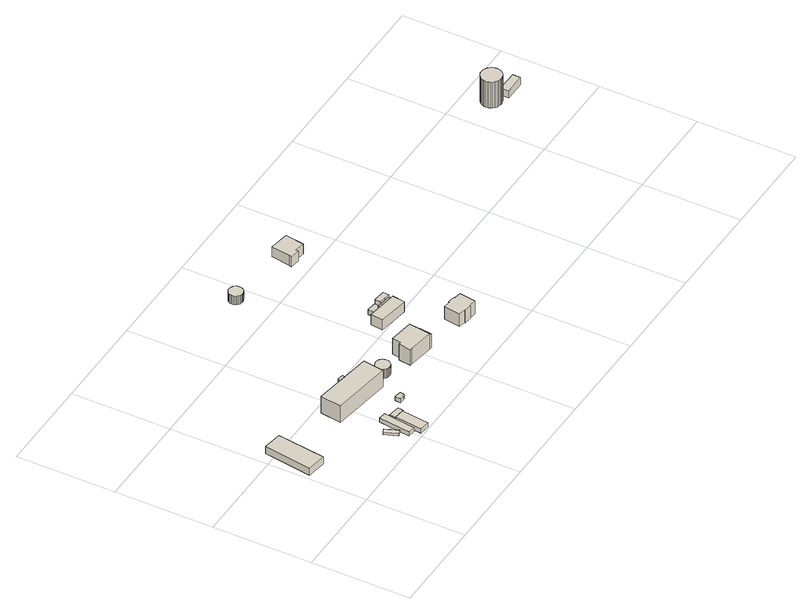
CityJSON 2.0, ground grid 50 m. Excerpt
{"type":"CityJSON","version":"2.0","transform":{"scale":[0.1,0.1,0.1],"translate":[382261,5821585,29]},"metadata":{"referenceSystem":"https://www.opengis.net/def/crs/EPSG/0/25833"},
"CityObjects":{
"building1":{"type":"Building","attributes":{"Gemeindeschluessel":"11000005","BezugspunktDach":"2200","function":"31001_2143","measuredHeight":3.91,"storeysAboveGround":1},"address":[{"country":"Germany","locality":"Berlin","thoroughfareNumber":"35 (43)","thoroughfareName":"Motardstraße"}],"geometry":[{"type":"Solid","lod":"1","boundaries":[[[[0,1,2,3,4]],[[5,6,7,8,9]],[[5,9,4,3]],[[6,5,3,2]],[[7,6,2,1]],[[8,7,1,0]],[[9,8,0,4]]]]}]},
"building2":{"type":"Building","attributes":{"Gemeindeschluessel":"11000005","BezugspunktDach":"2200","function":"31001_2510","measuredHeight":1.36,"storeysAboveGround":1},"address":[{"country":"Germany","locality":"Berlin","thoroughfareNumber":"35 (51)","thoroughfareName":"Motardstraße"}],"geometry":[{"type":"Solid","lod":"1","boundaries":[[[[10,11,12,13]],[[14,15,16,17]],[[14,17,13,12]],[[15,14,12,11]],[[16,15,11,10]],[[17,16,10,13]]]]}]},
"building3":{"type":"Building","attributes":{"Gemeindeschluessel":"11000005","BezugspunktDach":"2200","function":"31001_2741","measuredHeight":2.61,"storeysAboveGround":1},"address":[{"country":"Germany","locality":"Berlin","thoroughfareNumber":"35 (48)","thoroughfareName":"Motardstraße"}],"geometry":[{"type":"Solid","lod":"1","boundaries":[[[[18,19,20,21,22]],[[23,24,25,26,27]],[[23,27,22,21]],[[24,23,21,20]],[[25,24,20,19]],[[26,25,19,18]],[[27,26,18,22]]]]}]},
"building4":{"type":"Building","attributes":{"Gemeindeschluessel":"11000005","BezugspunktDach":"2200","function":"31001_2741","measuredHeight":2.88,"storeysAboveGround":1},"address":[{"country":"Germany","locality":"Berlin","thoroughfareNumber":"35 (50)","thoroughfareName":"Motardstraße"}],"geometry":[{"type":"Solid","lod":"1","boundaries":[[[[28,29,30,31,32]],[[33,34,35,36,37]],[[33,37,32,31]],[[34,33,31,30]],[[35,34,30,29]],[[36,35,29,28]],[[37,36,28,32]]]]}]},
"building5":{"type":"Building","attributes":{"Gemeindeschluessel":"11000005","BezugspunktDach":"2200","function":"31001_2741","measuredHeight":2.87,"storeysAboveGround":1},"address":[{"country":"Germany","locality":"Berlin","thoroughfareNumber":"35 (49)","thoroughfareName":"Motardstraße"}],"geometry":[{"type":"Solid","lod":"1","boundaries":[[[[31,29,38,39,40,41,42,43]],[[44,45,46,47,48,35,33,49]],[[44,49,43,42]],[[45,44,42,41]],[[46,45,41,40]],[[47,46,40,39]],[[48,47,39,38]],[[35,48,38,29]],[[33,35,29,31]],[[49,33,31,43]]]]}]},
"building6":{"type":"Building","attributes":{"Gemeindeschluessel":"11000005","BezugspunktDach":"2200","function":"31001_1010","measuredHeight":11.1,"storeysAboveGround":2},"address":[{"country":"Germany","locality":"Berlin","thoroughfareNumber":"95 (5)","thoroughfareName":"Rohrdamm"}],"geometry":[{"type":"Solid","lod":"1","boundaries":[[[[50,51,52,53]],[[54,55,56,57]],[[54,57,53,52]],[[55,54,52,51]],[[56,55,51,50]],[[57,56,50,53]]]]}]},
"building7":{"type":"Building","attributes":{"Gemeindeschluessel":"11000005","BezugspunktDach":"2200","function":"51009_1610","measuredHeight":9.35,"storeysAboveGround":0},"address":[{"country":"Germany","locality":"Berlin"}],"geometry":[{"type":"Solid","lod":"1","boundaries":[[[[58,59,60,61]],[[62,63,64,65]],[[62,65,61,60]],[[63,62,60,59]],[[64,63,59,58]],[[65,64,58,61]]]]}]},
"building8":{"type":"Building","attributes":{"Gemeindeschluessel":"11000005","BezugspunktDach":"2200","function":"31001_2143","measuredHeight":2.3,"storeysAboveGround":1},"address":[{"country":"Germany","locality":"Berlin","thoroughfareNumber":"35 (52)","thoroughfareName":"Motardstraße"}],"geometry":[{"type":"Solid","lod":"1","boundaries":[[[[66,67,68,69,70,71,72,73]],[[74,75,76,77,78,79,80,81]],[[74,81,73,72]],[[75,74,72,71]],[[76,75,71,70]],[[77,76,70,69]],[[78,77,69,68]],[[79,78,68,67]],[[80,79,67,66]],[[81,80,66,73]]]]}]},
"building9":{"type":"Building","attributes":{"Gemeindeschluessel":"11000005","BezugspunktDach":"2200","function":"31001_2510","measuredHeight":5.12,"storeysAboveGround":1},"address":[{"country":"Germany","locality":"Berlin","thoroughfareNumber":"95 (4)","thoroughfareName":"Rohrdamm"}],"geometry":[{"type":"Solid","lod":"1","boundaries":[[[[82,83,84,85,86,87,88,89,90,91,92,93,94,95,96,97,98,99,100,101,102,103,104,105,106,107,108,109,110,111,112,113,114,115,116]],[[117,118,119,120,121,122,123,124,125,126,127,128,129,130,131,132,133,134,135,136,137,138,139,140,141,142,143,144,145,146,147,148,149,150,151]],[[117,151,116,115]],[[118,117,115,114]],[[119,118,114,113]],[[120,119,113,112]],[[121,120,112,111]],[[122,121,111,110]],[[123,122,110,109]],[[124,123,109,108]],[[125,124,108,107]],[[126,125,107,106]],[[127,126,106,105]],[[128,127,105,104]],[[129,128,104,103]],[[130,129,103,102]],[[131,130,102,101]],[[132,131,101,100]],[[133,132,100,99]],[[134,133,99,98]],[[135,134,98,97]],[[136,135,97,96]],[[137,136,96,95]],[[138,137,95,94]],[[139,138,94,93]],[[140,139,93,92]],[[141,140,92,91]],[[142,141,91,90]],[[143,142,90,89]],[[144,143,89,88]],[[145,144,88,87]],[[146,145,87,86]],[[147,146,86,85]],[[148,147,85,84]],[[149,148,84,83]],[[150,149,83,82]],[[151,150,82,116]]]]}]},
"building10":{"type":"Building","attributes":{"Gemeindeschluessel":"11000005","function":"31001_1010"},"address":[{"country":"Germany","locality":"Berlin","thoroughfareNumber":"95 (3)","thoroughfareName":"Rohrdamm"}],"children":["building10-1","building10-2"]},
"building10-1":{"type":"BuildingPart","attributes":{"BezugspunktDach":"2200","measuredHeight":11.62,"storeysAboveGround":2},"parents":["building10"],"geometry":[{"type":"Solid","lod":"1","boundaries":[[[[152,153,154,155,156,157,158,159]],[[160,161,162,163,164,165,166,167]],[[160,167,159,158]],[[161,160,158,157]],[[162,161,157,156]],[[163,162,156,155]],[[164,163,155,154]],[[165,168,169,164,154,153]],[[166,165,153,152]],[[167,166,152,159]],[[164,169,168,165]]]]}]},
"building10-2":{"type":"BuildingPart","attributes":{"BezugspunktDach":"2200","measuredHeight":7.79,"storeysAboveGround":2},"parents":["building10"],"geometry":[{"type":"Solid","lod":"1","boundaries":[[[[170,171,169,168]],[[164,172,173,165]],[[172,164,169,171]],[[173,172,171,170]],[[165,173,170,168]],[[164,165,168,169]]]]}]},
"building11":{"type":"Building","attributes":{"Gemeindeschluessel":"11000005","BezugspunktDach":"2200","function":"31001_2510","measuredHeight":4.83,"storeysAboveGround":1},"address":[{"country":"Germany","locality":"Berlin","thoroughfareNumber":"35 (40)","thoroughfareName":"Motardstraße"}],"geometry":[{"type":"Solid","lod":"1","boundaries":[[[[174,175,176,177,178,179,180,181,182,183,184,185,186,187,188,189,190,191,192,193,194,195,196,197,198,199,200,201,202,203,204,205,206,207]],[[208,209,210,211,212,213,214,215,216,217,218,219,220,221,222,223,224,225,226,227,228,229,230,231,232,233,234,235,236,237,238,239,240,241]],[[208,241,207,206]],[[209,208,206,205]],[[210,209,205,204]],[[211,210,204,203]],[[212,211,203,202]],[[213,212,202,201]],[[214,213,201,200]],[[215,214,200,199]],[[216,215,199,198]],[[217,216,198,197]],[[218,217,197,196]],[[219,218,196,195]],[[220,219,195,194]],[[221,220,194,193]],[[222,221,193,192]],[[223,222,192,191]],[[224,223,191,190]],[[225,224,190,189]],[[226,225,189,188]],[[227,226,188,187]],[[228,227,187,186]],[[229,228,186,185]],[[230,229,185,184]],[[231,230,184,183]],[[232,231,183,182]],[[233,232,182,181]],[[234,233,181,180]],[[235,234,180,179]],[[236,235,179,178]],[[237,236,178,177]],[[238,237,177,176]],[[239,238,176,175]],[[240,239,175,174]],[[241,240,174,207]]]]}]},
"building12":{"type":"Building","attributes":{"Gemeindeschluessel":"11000005","function":"31001_1010"},"address":[{"country":"Germany","locality":"Berlin","thoroughfareNumber":"95","thoroughfareName":"Rohrdamm"}],"children":["building12-1","building12-2","building12-3"]},
"building12-1":{"type":"BuildingPart","attributes":{"BezugspunktDach":"2200","measuredHeight":7.32,"storeysAboveGround":1},"parents":["building12"],"geometry":[{"type":"Solid","lod":"1","boundaries":[[[[242,243,244,245,246]],[[247,248,249,250,251]],[[247,251,246,245]],[[248,247,245,244]],[[249,252,253,248,244,243]],[[250,249,243,242]],[[251,250,242,246]],[[248,253,252,249]]]]}]},
"building12-2":{"type":"BuildingPart","attributes":{"BezugspunktDach":"2200","measuredHeight":4.29,"storeysAboveGround":1},"parents":["building12"],"geometry":[{"type":"MultiSurface","lod":"1","boundaries":[[[252,254,255,256,253]],[[257,258,259,249,248]],[[257,248,253,256]],[[258,257,256,255]],[[249,259,254,252]],[[260,259,261,262,263,254]],[[258,264,255,263,262,265]],[[248,249,252,253,266]]]}]},
"building12-3":{"type":"BuildingPart","attributes":{"BezugspunktDach":"2200","measuredHeight":6.8,"storeysAboveGround":1},"parents":["building12"],"geometry":[{"type":"MultiSurface","lod":"1","boundaries":[[[267,268,269,270,271,272]],[[273,274,275,259,262,258]],[[273,258,272,271]],[[274,273,271,270]],[[275,274,270,269]],[[259,275,269,268]],[[263,254,268,267]],[[255,263,262,267,272]],[[262,259,254,263]],[[276,258,262,263,255]]]}]},
"building13":{"type":"Building","attributes":{"Gemeindeschluessel":"11000005","BezugspunktDach":"2200","function":"51009_1610","measuredHeight":2.89,"storeysAboveGround":0},"address":[{"country":"Germany","locality":"Berlin"}],"geometry":[{"type":"Solid","lod":"1","boundaries":[[[[277,278,279,280,281,282,283]],[[284,285,273,258,257,248,286]],[[284,286,283,282]],[[285,284,282,281]],[[273,285,281,280]],[[258,273,280,279]],[[257,258,279,278]],[[248,257,278,277]],[[286,248,277,283]]]]}]},
"building14":{"type":"Building","attributes":{"Gemeindeschluessel":"11000005","BezugspunktDach":"2200","function":"31001_1010","measuredHeight":9.79,"storeysAboveGround":1},"address":[{"country":"Germany","locality":"Berlin","thoroughfareNumber":"95 (2)","thoroughfareName":"Rohrdamm"}],"geometry":[{"type":"Solid","lod":"1","boundaries":[[[[287,288,289,290,291,292,293,294,295,296,297,298]],[[299,300,301,302,303,304,305,306,307,308,309,310]],[[299,310,298,297]],[[300,299,297,296]],[[301,300,296,295]],[[302,301,295,294]],[[303,302,294,293]],[[304,303,293,292]],[[305,304,292,291]],[[306,305,291,290]],[[307,306,290,289]],[[308,307,289,288]],[[309,308,288,287]],[[310,309,287,298]]]]}]},
"building15":{"type":"Building","attributes":{"Gemeindeschluessel":"11000005","BezugspunktDach":"2200","function":"31001_1010","measuredHeight":8.12,"storeysAboveGround":1},"address":[{"country":"Germany","locality":"Berlin","thoroughfareNumber":"95 (1)","thoroughfareName":"Rohrdamm"}],"geometry":[{"type":"Solid","lod":"1","boundaries":[[[[311,312,313,314,315,316,317]],[[318,319,320,321,322,323,324]],[[318,324,317,316]],[[319,318,316,315]],[[320,319,315,314]],[[321,320,314,313]],[[322,321,313,312]],[[323,322,312,311]],[[324,323,311,317]]]]}]},
"building16":{"type":"Building","attributes":{"Gemeindeschluessel":"11000005","BezugspunktDach":"2200","function":"31001_2513","measuredHeight":14.83,"storeysAboveGround":4},"address":[{"country":"Germany","locality":"Berlin","thoroughfareNumber":"31 (1)","thoroughfareName":"Wohlrabedamm"}],"geometry":[{"type":"Solid","lod":"1","boundaries":[[[[325,326,327,328,329,330,331,332,333,334,335,336,337,338,339,340,341,342,343,344,345,346,347,348,349,350,351,352,353,354,355,356,357,358,359,360,361,362,363,364]],[[365,366,367,368,369,370,371,372,373,374,375,376,377,378,379,380,381,382,383,384,385,386,387,388,389,390,391,392,393,394,395,396,397,398,399,400,401,402,403,404]],[[365,404,364,363]],[[366,365,363,362]],[[367,366,362,361]],[[368,367,361,360]],[[369,368,360,359]],[[370,369,359,358]],[[371,370,358,357]],[[372,371,357,356]],[[373,372,356,355]],[[374,373,355,354]],[[375,374,354,353]],[[376,375,353,352]],[[377,376,352,351]],[[378,377,351,350]],[[379,378,350,349]],[[380,379,349,348]],[[381,380,348,347]],[[382,381,347,346]],[[383,382,346,345]],[[384,383,345,344]],[[385,384,344,343]],[[386,385,343,342]],[[387,386,342,341]],[[388,387,341,340]],[[389,388,340,339]],[[390,389,339,338]],[[391,390,338,337]],[[392,391,337,336]],[[393,392,336,335]],[[394,393,335,334]],[[395,394,334,333]],[[396,395,333,332]],[[397,396,332,331]],[[398,397,331,330]],[[399,398,330,329]],[[400,399,329,328]],[[401,400,328,327]],[[402,401,327,326]],[[403,402,326,325]],[[404,403,325,364]]]]}]},
"building17":{"type":"Building","attributes":{"Gemeindeschluessel":"11000005","BezugspunktDach":"2200","function":"31001_2200","measuredHeight":4.17,"storeysAboveGround":1},"address":[{"country":"Germany","locality":"Berlin","thoroughfareNumber":"31 (2)","thoroughfareName":"Wohlrabedamm"}],"geometry":[{"type":"Solid","lod":"1","boundaries":[[[[405,406,407,408]],[[409,410,411,412]],[[409,412,408,407]],[[410,409,407,406]],[[411,410,406,405]],[[412,411,405,408]]]]}]}
},
"vertices":[
[109,281,63],[112,303,63],[143,527,63],[46,541,63],[9,295,63],[46,541,24],[143,527,24],[112,303,24],[109,281,24],[9,295,24],
[453,89,26],[476,98,26],[447,166,26],[426,157,26],[447,166,13],[476,98,13],[453,89,13],[426,157,13],
[515,48,32],[537,210,32],[518,212,32],[499,215,32],[477,54,32],[499,215,9],[518,212,9],[537,210,9],[515,48,9],[477,54,9],
[573,9,34],[590,148,34],[563,151,34],[537,154,34],[520,15,34],[537,154,9],[563,151,9],[590,148,9],[573,9,9],[520,15,9],
[594,147,34],[596,162,34],[598,177,34],[538,185,34],[536,170,34],[534,155,34],[536,170,9],[538,185,9],[598,177,9],[596,162,9],[594,147,9],[534,155,9],
[695,306,126],[711,413,126],[404,459,126],[388,350,126],[404,459,31],[711,413,31],[695,306,31],[388,350,31],
[574,433,126],[577,448,126],[546,453,126],[543,438,126],[546,453,32],[577,448,32],[574,433,32],[543,438,32],
[680,195,34],[681,198,34],[693,197,34],[696,218,34],[697,220,34],[694,221,34],[661,226,34],[657,198,34],[661,226,11],[694,221,11],[697,220,11],[696,218,11],[693,197,11],[681,198,11],[680,195,11],[657,198,11],
[740,350,83],[742,344,83],[744,338,83],[747,332,83],[752,328,83],[757,324,83],[762,321,83],[768,319,83],[775,318,83],[781,318,83],[788,320,83],[794,322,83],[799,326,83],[803,331,83],[807,336,83],[810,342,83],[812,348,83],[812,354,83],[811,361,83],[809,367,83],[807,373,83],[803,378,83],[798,382,83],[792,386,83],[786,388,83],[780,390,83],[774,390,83],[767,389,83],[761,387,83],[756,383,83],[751,379,83],[747,374,83],[743,369,83],[741,363,83],[740,357,83],[741,363,32],[743,369,32],[747,374,32],[751,379,32],[756,383,32],[761,387,32],[767,389,32],[774,390,32],[780,390,32],[786,388,32],[792,386,32],[798,382,32],[803,378,32],[807,373,32],[809,367,32],[811,361,32],[812,354,32],[812,348,32],[810,342,32],[807,336,32],[803,331,32],[799,326,32],[794,322,32],[788,320,32],[781,318,32],[775,318,32],[768,319,32],[762,321,32],[757,324,32],[752,328,32],[747,332,32],[744,338,32],[742,344,32],[740,350,32],[740,357,32],
[899,273,120],[1024,255,120],[1033,319,120],[1039,364,120],[915,382,120],[908,337,120],[895,338,120],[886,275,120],[895,338,30],[908,337,30],[915,382,30],[1039,364,30],[1033,319,30],[1024,255,30],[899,273,30],[886,275,30],[1024,255,108],[1033,319,108],
[1039,253,108],[1049,317,108],[1049,317,30],[1039,253,30],
[867,1164,81],[869,1157,81],[872,1152,81],[876,1147,81],[881,1143,81],[886,1139,81],[892,1137,81],[898,1136,81],[904,1136,81],[910,1137,81],[916,1139,81],[922,1142,81],[926,1146,81],[930,1151,81],[934,1157,81],[936,1163,81],[937,1170,81],[937,1177,81],[935,1183,81],[932,1189,81],[928,1195,81],[923,1199,81],[917,1203,81],[910,1205,81],[904,1206,81],[897,1206,81],[891,1205,81],[885,1202,81],[879,1199,81],[875,1194,81],[871,1189,81],[868,1183,81],[867,1177,81],[866,1170,81],[867,1177,33],[868,1183,33],[871,1189,33],[875,1194,33],[879,1199,33],[885,1202,33],[891,1205,33],[897,1206,33],[904,1206,33],[910,1205,33],[917,1203,33],[923,1199,33],[928,1195,33],[932,1189,33],[935,1183,33],[937,1177,33],[937,1170,33],[936,1163,33],[934,1157,33],[930,1151,33],[926,1146,33],[922,1142,33],[916,1139,33],[910,1137,33],[904,1136,33],[898,1136,33],[892,1137,33],[886,1139,33],[881,1143,33],[876,1147,33],[872,1152,33],[869,1157,33],[867,1164,33],[866,1170,33],
[1193,478,91],[1202,541,91],[1124,552,91],[1043,563,91],[1035,501,91],[1043,563,33],[1124,552,33],[1202,541,33],[1193,478,33],[1035,501,33],[1202,541,75],[1124,552,75],
[1205,562,75],[1144,571,75],[1127,574,75],[1127,574,33],[1144,571,33],[1205,562,33],[1205,562,60],[1203,562,33],[1174,567,33],[1174,567,75],[1144,571,45],[1173,567,33],[1124,552,67],
[1174,567,87],[1205,562,87],[1209,594,87],[1178,598,87],[1148,602,87],[1144,571,87],[1148,602,33],[1178,598,33],[1209,594,33],[1144,571,54],
[1124,552,62],[1127,574,62],[1144,571,62],[1148,602,62],[1131,604,62],[1099,609,62],[1092,556,62],[1099,609,33],[1131,604,33],[1092,556,33],
[1260,208,106],[1260,205,106],[1297,199,106],[1297,203,106],[1335,197,106],[1348,281,106],[1312,287,106],[1312,292,106],[1273,298,106],[1272,293,106],[1237,299,106],[1224,214,106],[1237,299,32],[1272,293,32],[1273,298,32],[1312,292,32],[1312,287,32],[1348,281,32],[1335,197,32],[1297,203,32],[1297,199,32],[1260,205,32],[1260,208,32],[1224,214,32],
[1273,1060,87],[1276,1074,87],[1326,1066,87],[1342,1162,87],[1242,1179,87],[1226,1081,87],[1224,1068,87],[1226,1081,30],[1242,1179,30],[1342,1162,30],[1326,1066,30],[1276,1074,30],[1273,1060,30],[1224,1068,30],
[2599,844,189],[2601,836,189],[2604,829,189],[2608,822,189],[2613,816,189],[2619,810,189],[2626,806,189],[2633,803,189],[2641,801,189],[2649,800,189],[2657,801,189],[2664,803,189],[2672,805,189],[2679,809,189],[2685,815,189],[2690,820,189],[2694,827,189],[2698,834,189],[2700,842,189],[2701,850,189],[2700,857,189],[2699,865,189],[2696,873,189],[2692,880,189],[2687,886,189],[2682,891,189],[2675,896,189],[2668,899,189],[2660,901,189],[2652,902,189],[2644,902,189],[2636,901,189],[2628,898,189],[2621,894,189],[2615,889,189],[2609,883,189],[2605,876,189],[2601,868,189],[2599,860,189],[2598,852,189],[2599,860,41],[2601,868,41],[2605,876,41],[2609,883,41],[2615,889,41],[2621,894,41],[2628,898,41],[2636,901,41],[2644,902,41],[2652,902,41],[2660,901,41],[2668,899,41],[2675,896,41],[2682,891,41],[2687,886,41],[2692,880,41],[2696,873,41],[2699,865,41],[2700,857,41],[2701,850,41],[2700,842,41],[2698,834,41],[2694,827,41],[2690,820,41],[2685,815,41],[2679,809,41],[2672,805,41],[2664,803,41],[2657,801,41],[2649,800,41],[2641,801,41],[2633,803,41],[2626,806,41],[2619,810,41],[2613,816,41],[2608,822,41],[2604,829,41],[2601,836,41],[2599,844,41],[2598,852,41],
[2809,792,82],[2810,833,82],[2704,835,82],[2703,793,82],[2704,835,40],[2810,833,40],[2809,792,40],[2703,793,40]
]}
